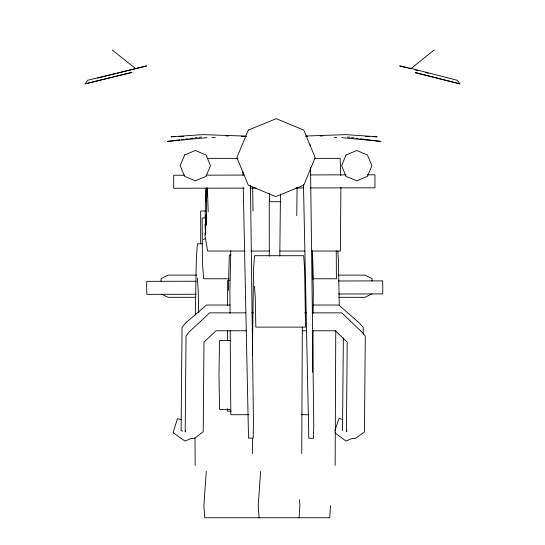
<?xml version="1.0" encoding="UTF-8"?>
<svg xmlns="http://www.w3.org/2000/svg" width="545" height="545" viewBox="0 0 545 545"><rect width="100%" height="100%" fill="white"/><g stroke="black" fill="none" stroke-linecap="round" stroke-linejoin="round"><path stroke-width="0.82" d="M195.335 315.112L196.289 259.257L197.365 243.833L202.44 243.833M252.396 355.347L253.527 269.475L254.488 255.707L303.674 255.707L304.628 269.475L305.547 327.116L255.837 327.116L255.237 297.025L254.488 286.288M302.325 327.116L301.732 453.529M335.761 330.536L335.148 465.403M312.551 340.843L312.653 330.672M312.66 372.146L312.993 330.44M313.13 313.416L313.314 291.289L312.449 250.741M342.519 430.584L343.364 337.914M363.202 334.167L363.263 327.402L359.312 322.96L338.813 305.043L313.382 305.043M296.773 215.684L297.059 187.868M279.796 256.027L280.457 194.238M269.428 193.468L269.55 201.711L280.6 201.711M205.104 217.857L205.792 189.074M228.369 290.417L229.322 255.033L231.019 255.033M206.344 187.616L206.037 201.446L206.33 196.629L206.548 220.269L206.303 225.153L205.669 214.43L205.615 234.732L205.002 224.336M230.767 250.741L229.901 291.289L230.065 313.416M206.262 471.432L203.884 505.569L204.729 517.75L329.691 517.75L330.543 505.569M260.612 471.432L258.235 505.569L259.086 517.75M299.076 517.75L299.92 505.569L299.518 499.738M185.647 430.468L185.191 431.987L186.043 336.027L189.183 331.98L209.587 312.857L245.788 312.857M346.906 430.243L346.409 431.749L347.206 342.076L335.352 330.781L312.523 330.781M334.841 430.816L339.017 418.533L342.9 419.487M131.972 72.519L85.047 83.882L87.622 80.285L146.673 65.918L117.243 73.207M407.026 67.805L399.689 65.918L411.196 68.445L434.106 50.011M203.401 239.718L205.424 238.254M372.031 293.816L365.068 297.304L338.861 297.304M97.623 78.071L115.608 73.616M85.047 83.882L131.379 72.403M179.823 139.827L167.335 141.441L206.95 137.64M181.485 139.615L183.985 139.288M185.647 139.077L188.141 138.757M189.81 138.539L193.141 138.11M194.803 137.892L197.297 137.572M198.966 137.36L201.459 137.033M175.231 136.638L171.007 136.795L202.903 134.622L245.863 136.107M178.61 136.516L183.679 136.332M305.983 136.012L345.98 134.622L377.188 136.795L373.025 136.638M305.813 136.332L307.509 136.291M320.201 135.984L322.742 135.916M334.119 137.647L336.647 137.613M184.762 175.211L173.719 175.238L173.732 188.257L244.208 188.1M205.983 175.163L244.194 175.081M310.425 174.931L346.082 174.85M367.31 174.802L374.953 174.788L374.967 187.807L310.432 187.95M250.148 188.086L256.096 188.073M296.003 187.984L303.64 187.971M196.159 281.24L146.775 281.336L146.646 286.207L146.85 294.361L196.241 294.266M338.35 280.975L382.631 280.886L382.835 289.034L382.706 293.912L338.431 293.993M207.366 158.357L238.002 158.357M314.601 158.357L340.135 158.357L340.754 175.599M205.608 210.997L200.683 210.997L200.683 243.526M205.56 218L202.154 218L202.393 261.471L203.639 278.774L229.172 278.774M245.052 251.041L207.597 251.041L205.158 236.762L205.029 233.056M251.007 251.041L269.734 251.041M279.946 251.041L304.628 251.041M311.433 251.041L340.373 251.041L340.897 187.398M196.759 275.116L168.017 275.116L161.054 278.597L161.054 281.138M338.016 275.116L365.068 275.116L372.031 278.597L372.031 281.138M313.43 278.774L336.408 278.774L336.245 250.755M229.37 280.505L227.667 280.505L227.558 305.663M195.914 297.304L168.017 297.304L161.749 294.171M230.215 305.043L206.48 305.043L185.661 322.96L182.05 327.402L181.103 430.584L182.643 431.136M251.681 312.857L253.364 312.857M304.716 312.857L306.399 312.857M312.292 312.857L341.763 312.857L361.826 331.98L365.286 336.027L364.435 431.987L355.394 438.418L352.193 438.418L346.007 441.089L334.971 432.839M246.497 330.781L216.052 330.781L204.007 342.076L203.21 431.749L194.354 438.418L191.152 438.418L185.021 441.089L173.099 432.669L177.425 418.73L181.342 419.664M302.373 330.781L306.603 330.781M230.494 340.496L219.526 340.496L218.981 374.953L219.526 409.404L230.494 409.404M231.128 411.189L227.558 411.189L227.558 408.634M248.663 414.704L230.821 414.704L230.194 330.44M301.269 414.704L308.981 414.704M212.005 137.613L215.377 137.66M226.025 135.916L228.58 135.984M241.333 136.291L246.435 136.42M365.525 136.359L369.694 136.516M341.688 137.64L380.928 141.441L359.966 138.689M347.383 137.04L349.897 137.374M351.58 137.592L354.093 137.919M355.769 138.144L358.283 138.471M411.196 68.445L457.275 80.285L459.953 83.882L415.236 72.826M408.655 68.227L411.1 68.854M415.181 69.903L417.627 70.53M425.781 72.621L428.227 73.255M415.276 72.403L459.953 83.882M112.25 50.011L135.412 68.445M337.832 251.143L338.397 259.257L339.283 305.745M197.365 278.093L198.203 290.117L198.653 312.864M206.78 188.883L207.311 196.384L207.407 187.964L208.183 211.862M303.476 184.619L308.817 438.241L313.498 438.255L313.75 422.961L310.534 167.588M242.913 171.668L242.988 175.074M243.254 187.841L248.527 438.057L253.207 438.071L253.459 422.784L250.468 185.28M252.669 187.63L253.03 211.044M310.241 144.602L310.262 146.305M312.626 255.033L312.912 279.169M252.43 438.33L252.546 453.529M194.974 437.56L195.192 465.403M269.264 200.049L269.291 256.218M227.558 330.345L227.558 340.557M184.626 154.95L180.191 165.66L184.626 176.362L195.328 180.797L206.037 176.362L210.472 165.66L206.037 154.95L195.328 150.515L184.626 154.95M248.295 130.091L236.884 157.641L248.295 185.191L275.845 196.609L303.763 185.191L315.173 157.641L303.763 130.091L276.213 118.681L248.295 130.091M346.034 154.95L341.599 165.66L346.034 176.362L356.743 180.797L367.446 176.362L371.881 165.66L367.446 154.95L356.743 150.515L346.034 154.95"/></g></svg>
